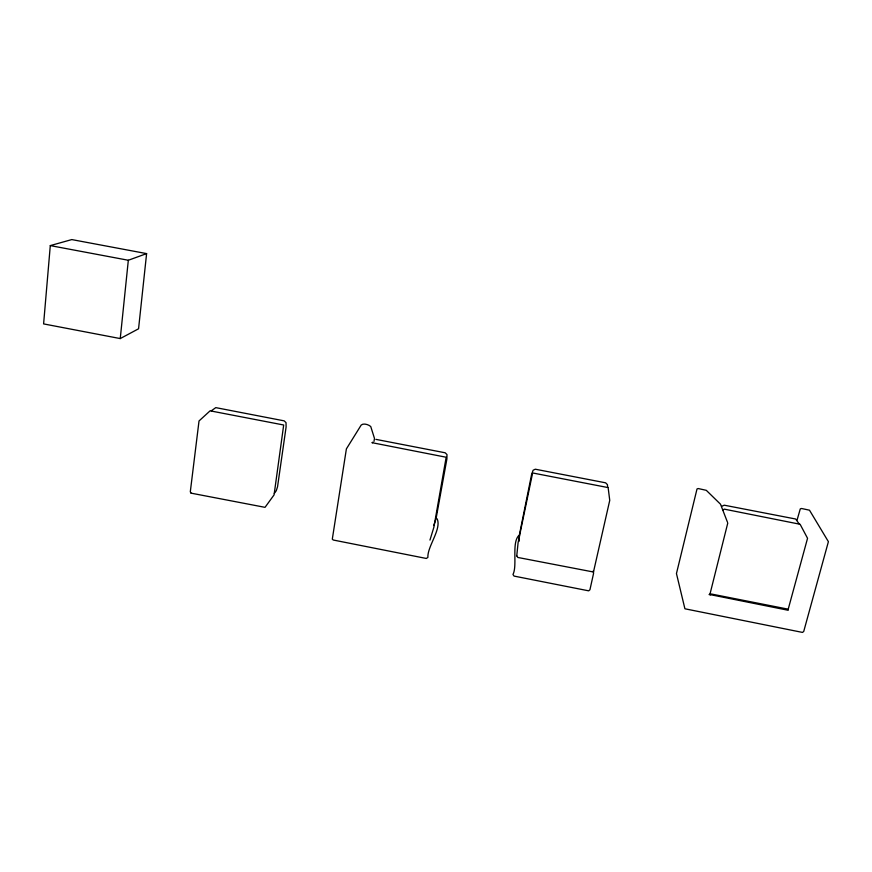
<?xml version="1.0" encoding="UTF-8"?>
<svg xmlns="http://www.w3.org/2000/svg" width="872" height="872" viewBox="0 0 872 872"><rect width="100%" height="100%" fill="white"/><g stroke="black" fill="none" stroke-linecap="round" stroke-linejoin="round"><path stroke-width="1.31" d="M727.412 522.066L720.523 504.223L706.287 490.326L698.243 488.549L697.022 488.93L676.454 573.558L684.912 608.787L802.502 632.418L803.733 631.437L828.4 541.676L809.499 510.196L801.564 508.496L800.289 508.867L797.095 519.995M519.069 541.305L519.57 534.013L531.626 474.314L533.119 470.237L535.321 469.212L605.615 482.816L607.403 484.614L607.719 487.361M50.293 245.599L43.6 323.904L120.249 338.576L138.561 328.788L146.605 253.61L71.787 239.582L50.293 245.599L128.326 260.259L146.605 253.61M120.249 338.576L128.326 260.259M722.67 510.098L724.272 509.139L800.104 524.268L807.548 538.297L788.103 609.583M191.044 493.149L265.034 507.341L274.081 494.86L283.683 425.002L210.108 410.821L199.023 420.969L190.303 491.808L191.088 493.16M374.001 441.385L374.437 438.714M710.168 593.352L727.804 522.917M429.961 540.073L433.896 527.168L446.17 457.244L371.995 442.671M433.755 525.511L436.076 518.6L446.911 458.923L446.987 454.585L445.167 452.786L375.843 439.357M372.377 442.791L372.736 442.148M709.209 594.671L711.389 594.017L787.34 609.005M274.288 493.41L276.282 490.707L277.547 486.729L286.103 426.997L286.027 422.658L284.185 420.86L215.787 407.627L211.286 410.832M721.94 506.218L724.24 505.193L795.667 519.014L799.112 523.854M519.189 535.135C511.243 542.155 517.652 565.438 512.976 574.495L514.055 576.087L588.687 590.835L589.941 589.745L593.538 573.525L593.396 570.593M709.339 594.453L788.19 610.269M437.134 518.796C441.842 529.042 427.247 546.504 427.89 557.393L426.31 558.462L333.311 540.03L332.297 539.201L346.391 448.884L361.215 425.024C363.493 422.942 368.714 424.599 370.753 426.561L374.371 438.06M710.593 594.878L709.852 594.039M516.758 555.856L517.837 557.459L593.472 572.01L609.746 500.365L608.133 487.59L532.618 472.962L518.088 542.744L516.758 555.856"/></g></svg>
